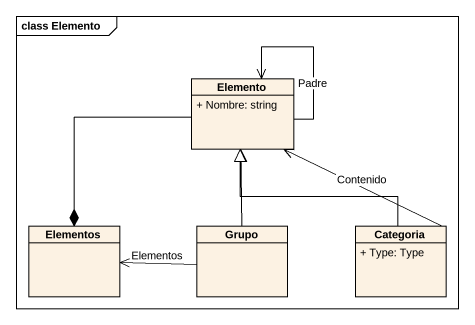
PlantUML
@startuml
mainframe class Elemento
hide circle
hide empty members
skinparam classAttributeIconSize 0
class Elemento {
  + Nombre: string
}
class Elementos
class Grupo
class Categoria {
  + Type: Type
}
Elemento --> Elemento : Padre
Elemento --* Elementos
Grupo -up-|> Elemento
Grupo -left-> Elementos : Elementos
Categoria -up-|> Elemento
Categoria -up-> Elemento : Contenido
@enduml
